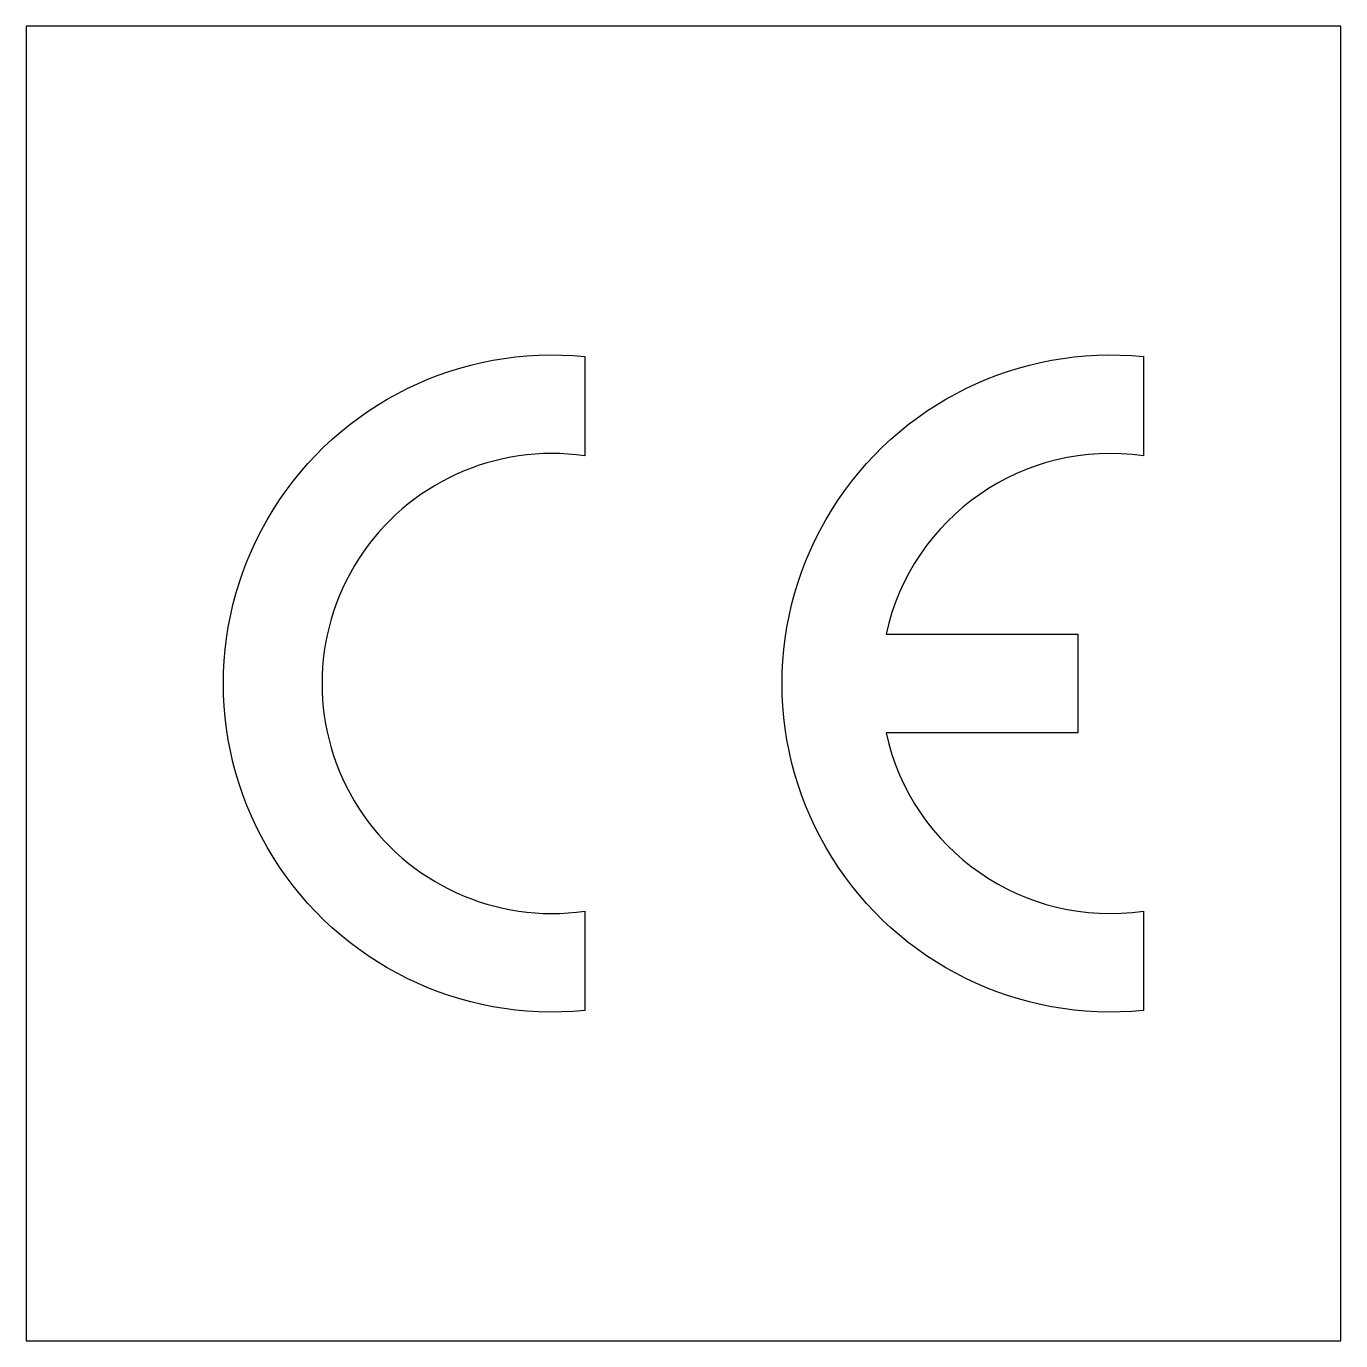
# Model space of a CAD drawing. Extents: x 0 to 800, y 0 to 800.
import ezdxf

# ---------------------------------------------------------------- set-up
doc = ezdxf.new("R2010")
doc.units = 0
doc.header["$LTSCALE"] = 19.36
doc.header["$MEASUREMENT"] = 0
doc.layers.get('0').update_dxf_attribs({"linetype": 'CONTINUOUS'})
doc.layers.add('DATUM_AXIS', color=7, linetype='CONTINUOUS')

msp = doc.modelspace()

# ---------------------------------------------------------------- linework, layer by layer
for p, q in [((800, 800), (0, 800)), ((0, 800), (0, 0)), ((800, 0), (800, 800)), ((0, 0), (800, 0))]:
    msp.add_line(p, q)
at = {"layer": 'DATUM_AXIS', "color": 7, "linetype": 'Continuous'}
for points in [[(340, 599), (340, 538.56, 1.154701), (340, 261.44), (340, 201, -1.105542)], [(680, 261.44), (680, 201, -1.105542), (680, 599), (680, 538.56, 0.393102), (523.25, 430), (640, 430), (640, 370), (523.25, 370, 0.393102)]]:
    msp.add_lwpolyline(points, format="xyb", close=True, dxfattribs=at)

doc.saveas('drawing.dxf')
